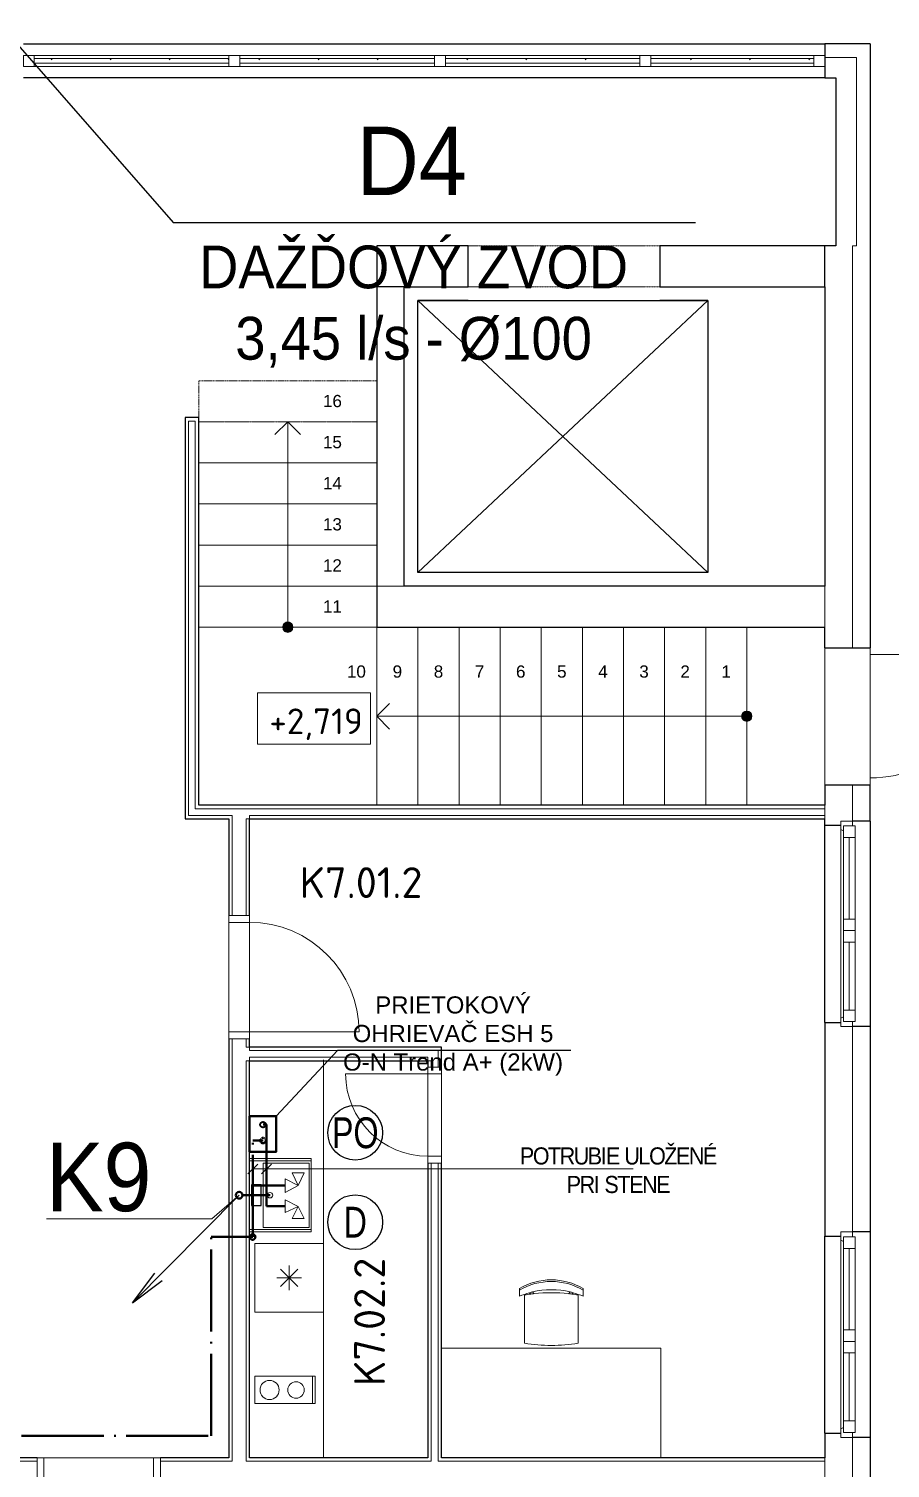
# Model space of a CAD drawing. Header units: millimetres. Extents: x 2377 to 264466, y -28213 to 61616.
# Drawn here: x 59558 to 65844, y 11635 to 22144 of the extents above; entities that cross this region are included whole.
import ezdxf
from ezdxf.enums import TextEntityAlignment as Align
from ezdxf.lldxf.tags import DXFTag

# ---------------------------------------------------------------- set-up
doc = ezdxf.new("R2010")
doc.units = ezdxf.units.MM
for name, pattern in [('ACAD_ISO04W100', [30.5, 24, -3, 0.5, -3]), ('ACAD_ISO05W100', [33, 24, -3, 0, -3, 0, -3]), ('Bodkočiarkovaná 3mm', [5, 3, -1, 0, -1]), ('Nad rovinou rezu _viditeľná hrana_', [6, 3, -1.5, 0, -1.5]), ('Čiark_ s dvoma bodkami 3mm', [6, 3, -1, 0, -1, 0, -1]), ('Čiarkovaná 3mm', [6, 3, -3]), ('Čiarkovaná 3mm_medzera 1_5', [4.5, 3, -1.5])]:
    doc.linetypes.add(name, pattern=pattern)
doc.layers.get('0').update_dxf_attribs({"color": 8})
for name, color, linetype, lineweight in [('01_Plná_0_18mm_čierna', 8, 'Continuous', 9), ('02_Plná_0_35mm_čierna', 8, 'Continuous', 25), ('04_Čiarkovaná_0_18mm', 8, 'Čiarkovaná 3mm', 9), ('10_Skryté hrany', 8, 'Čiarkovaná 3mm_medzera 1_5', 9), ('_Overhead_', 8, 'Nad rovinou rezu _viditeľná hrana_', 9), ('_Thin Lines_', 8, 'Continuous', 20), ('Common Edges', 8, 'Continuous', 20), ('Curtain Panels', 8, 'Continuous', 20), ('Curtain Wall Mullions', 8, 'Continuous', 9), ('Doors', 8, 'Continuous', 20), ('Dvere - nad rovinou rezu', 8, 'Bodkočiarkovaná 3mm', 9), ('Floors', 8, 'Continuous', 20), ('Frame_Mullion', 8, 'Continuous', 20), ('Furniture', 8, 'Continuous', 9), ('Nosing Lines', 8, 'Continuous', 20), ('Outlines', 8, 'Continuous', 20), ('Plan Swing', 8, 'Continuous', 9), ('Plumbing Fixtures', 8, 'Continuous', 9), ('Riser Lines', 8, 'Čiark_ s dvoma bodkami 3mm', 9), ('Room Tags', 8, 'Continuous', 9), ('Spot Elevations', 8, 'Continuous', 9), ('Stair Tread_Riser Numbers', 8, 'Continuous', 9), ('Up Arrows', 8, 'Continuous', 9), ('Walls', 8, 'Continuous', 25), ('Windows', 8, 'Continuous', 20), ('ZTI- BATÉRIE', 6, 'Continuous', 18), ('ZTI- POPIS DIMENZIE', 250, 'Continuous', 18), ('ZTI- POPIS POTRUBIA', 7, 'Continuous', 18), ('ZTI- PRÍVOD STUDENEJ VODY', 5, 'ACAD_ISO04W100', 50), ('ZTI- PRÍVOD TEPLEJ VODY', 1, 'ACAD_ISO05W100', 50), ('ZTI-popis', 7, 'Continuous', 20), ('ZTI-SV', 5, 'ACAD_ISO04W100', 50), ('ZTI_KANAL', 30, 'Continuous', 50), ('ZTI_S_KANAL', 30, 'Continuous', 50)]:
    doc.layers.add(name, color=color, linetype=linetype, lineweight=lineweight)
for name, color, linetype in [('IS_Popisy_úseků_Vodovod', 7, 'SOLID'), ('ZT_SMER STUPANIA', 4, 'Continuous'), ('ZTI_popis Pluvia 150', 7, 'Continuous'), ('ZTI_T_ZARPR', 4, 'Continuous')]:
    doc.layers.add(name, color=color, linetype=linetype)
doc.styles.add('Arial', font='arial.ttf', dxfattribs={"height": 89.296875})
doc.styles.add('HRUBE', font='arial.ttf', dxfattribs={"width": 0.75})
doc.styles.add('ISOCPEUR_2', font='isocpeur.ttf', dxfattribs={"height": 187.5})
doc.styles.add('ISOCPEUR_6', font='isocpeur.ttf', dxfattribs={"height": 225})
doc.styles.add('Popis_ZTI', font='arial.ttf', dxfattribs={"width": 0.9, "height": 125})
doc.styles.add('Simplex', font='simplex.shx', dxfattribs={"width": 0.7})
doc.styles.add('Style-Arial', font='arial.ttf')
tags = doc.linetypes.add('SOLID', pattern=[10, 10, 0]).pattern_tags.tags
tags[6:7] = [DXFTag(74, 4), DXFTag(75, 0), DXFTag(340, '0'), DXFTag(46, 0.0), DXFTag(50, 0.0), DXFTag(44, 0.0), DXFTag(45, 0.0)]
tags[4:5] = [DXFTag(74, 4), DXFTag(75, 0), DXFTag(340, '0'), DXFTag(46, 0.0), DXFTag(50, 0.0), DXFTag(44, 0.0), DXFTag(45, 0.0)]

# ---------------------------------------------------------------- blocks, each defined once
blk = doc.blocks.new('Systémový panel - Panel presklený_ 35mm-4845716-2NP _PRAC_')
at = {"layer": 'Curtain Panels'}
h = blk.add_hatch(dxfattribs=at)
h.set_pattern_fill('FP_9', color=256, style=0, pattern_type=2)
h.set_pattern_definition([(45, (-45322.28, 606.67), (0, 431.0523), [152.4, -152.4]), (45, (-45025.93, 795.25), (0, 431.0523), [76.2, -228.6]), (45, (-45133.7, 903.02), (0, 431.0523), [76.2, -228.6])])
h.paths.add_polyline_path([(710, -17), (710, 17), (-710, 17), (-710, -17), (381, -17)])
for p, q in [((710, 17), (-710, 17)), ((-710, 17), (-710, -17)), ((710, -17), (710, 17)), ((-710, -17), (710, -17))]:
    blk.add_line(p, q, dxfattribs=at)
blk = doc.blocks.new('Rectangular Mullion - CS_Mullion 80x180mm-4845628-2NP _PRAC_')
at = {"layer": 'Curtain Wall Mullions'}
for p, q in [((46032, -567), (44612, -567)), ((46032, -647), (44612, -647))]:
    blk.add_line(p, q, dxfattribs=at)
blk = doc.blocks.new('Rectangular Mullion - CS_Mullion 80x80mm-4845717-2NP _PRAC_')
at = {"layer": 'Curtain Wall Mullions'}
for p, q in [((-80, 40), (0, 40)), ((-80, -40), (-80, 40)), ((0, 40), (0, -40)), ((0, -40), (-80, -40))]:
    blk.add_line(p, q, dxfattribs=at)
blk = doc.blocks.new('Rectangular Mullion - CS_Mullion 80x80mm-4845718-2NP _PRAC_')
at = {"layer": 'Curtain Wall Mullions'}
for p, q in [((0, 40), (-80, 40)), ((-80, 40), (-80, -40)), ((0, -40), (0, 40)), ((-80, -40), (0, -40))]:
    blk.add_line(p, q, dxfattribs=at)
blk = doc.blocks.new('Systémový panel - Panel presklený_ 35mm-V1-2NP _PRAC_')
at = {"layer": 'Curtain Panels'}
h = blk.add_hatch(dxfattribs=at)
h.set_pattern_fill('FP_10', color=256, style=0, pattern_type=2)
h.set_pattern_definition([(45, (-46822.28, 606.67), (0, 431.0523), [152.4, -152.4]), (45, (-46525.93, 795.25), (0, 431.0523), [76.2, -228.6]), (45, (-46633.7, 903.02), (0, 431.0523), [76.2, -228.6])])
h.paths.add_polyline_path([(710, -17), (710, 17), (-710, 17), (-710, -17)])
for p, q in [((710, 17), (-710, 17)), ((-710, 17), (-710, -17)), ((710, -17), (710, 17)), ((-710, -17), (710, -17))]:
    blk.add_line(p, q, dxfattribs=at)
blk = doc.blocks.new('Systémový panel - Panel presklený_ 35mm-V2-2NP _PRAC_')
at = {"layer": 'Curtain Panels'}
h = blk.add_hatch(dxfattribs=at)
h.set_pattern_fill('FP_11', color=256, style=0, pattern_type=2)
h.set_pattern_definition([(45, (-48322.28, 606.67), (0, 431.0523), [152.4, -152.4]), (45, (-48025.93, 795.25), (0, 431.0523), [76.2, -228.6]), (45, (-48133.7, 903.02), (0, 431.0523), [76.2, -228.6])])
h.paths.add_polyline_path([(710, -17), (710, 17), (-710, 17), (-710, -17), (-397, -17)])
for p, q in [((710, 17), (-710, 17)), ((-710, 17), (-710, -17)), ((710, -17), (710, 17)), ((-710, -17), (710, -17))]:
    blk.add_line(p, q, dxfattribs=at)
blk = doc.blocks.new('Systémový panel - Panel presklený_ 35mm-4845719-2NP _PRAC_')
at = {"layer": 'Curtain Panels'}
h = blk.add_hatch(dxfattribs=at)
h.set_pattern_fill('FP_12', color=256, style=0, pattern_type=2)
h.set_pattern_definition([(45, (-49707.28, 606.67), (0, 431.0523), [152.4, -152.4]), (45, (-49410.93, 795.25), (0, 431.0523), [76.2, -228.6]), (45, (-49518.7, 903.02), (0, 431.0523), [76.2, -228.6])])
h.paths.add_polyline_path([(595, -17), (595, 17), (-595, 17), (-595, -17)])
for p, q in [((595, 17), (-595, 17)), ((-595, 17), (-595, -17)), ((595, -17), (595, 17)), ((-595, -17), (595, -17))]:
    blk.add_line(p, q, dxfattribs=at)
blk = doc.blocks.new('Rectangular Mullion - CS_Mullion 80x180mm-4845630-2NP _PRAC_')
at = {"layer": 'Curtain Wall Mullions'}
for p, q in [((50302, -567), (49112, -567)), ((50302, -647), (49112, -647))]:
    blk.add_line(p, q, dxfattribs=at)
blk = doc.blocks.new('Rectangular Mullion - CS_Mullion 80x80mm-4845715-2NP _PRAC_')
at = {"layer": 'Curtain Wall Mullions'}
for p, q in [((-40, 40), (40, 40)), ((-40, -40), (-40, 40)), ((40, 40), (40, -40)), ((40, -40), (-40, -40))]:
    blk.add_line(p, q, dxfattribs=at)
blk = doc.blocks.new('Okno 2-krídlové - 1500X1500-4846441-2NP _PRAC_')
at = {"layer": 'Frame_Mullion'}
for p, q in [((-689, 49), (-750, 49)), ((-750, 49), (-750, -35)), ((-714, -35), (-714, 29)), ((-714, 29), (-679, 29)), ((-679, 29), (-689, 49)), ((689, 49), (-689, 49)), ((-679, 29), (-50, 29)), ((-630, 29), (-630, -55)), ((-134, -55), (-134, 29)), ((679, 29), (-50, 29)), ((-50, 29), (-50, -55)), ((-50, 29), (-50, -55)), ((34, -55), (34, 29)), ((630, 29), (630, -55)), ((689, 49), (679, 29)), ((679, 29), (714, 29)), ((750, 49), (689, 49)), ((714, 29), (714, -35)), ((750, -35), (750, 49)), ((-750, -35), (-714, -35)), ((-714, -55), (-714, -35)), ((-50, -55), (-714, -55)), ((-134, -13), (-630, -13)), ((-50, -55), (714, -55)), ((34, -13), (630, -13)), ((714, -55), (714, -35)), ((714, -35), (750, -35))]:
    blk.add_line(p, q, dxfattribs=at)
at = {"layer": 'Windows'}
for p, q in [((-50, 29), (-679, 29)), ((-50, 29), (679, 29)), ((-50, -55), (-50, 29)), ((-50, -55), (-50, 29)), ((-714, -35), (-714, -55)), ((-714, -55), (-50, -55)), ((714, -55), (-50, -55)), ((714, -35), (714, -55))]:
    blk.add_line(p, q, dxfattribs=at)
blk = doc.blocks.new('Dvere 1-kridlové obložkové plné - 800x1970-4673337-2NP _PRAC_')
at = {"layer": 'Dvere - nad rovinou rezu'}
for p, q in [((-450, 75), (450, 75)), ((-450, -75), (450, -75))]:
    blk.add_line(p, q, dxfattribs=at)
at = {"layer": 'Frame_Mullion'}
for p, q in [((-400, 75), (-450, 75)), ((-450, 75), (-450, -75)), ((-400, -75), (-400, 75)), ((450, 75), (400, 75)), ((400, 75), (400, -75)), ((450, -75), (450, 75)), ((-450, -75), (-400, -75)), ((400, -75), (450, -75))]:
    blk.add_line(p, q, dxfattribs=at)
at = {"layer": 'Plan Swing'}
blk.add_line((400, 75), (400, 875), dxfattribs=at)
blk.add_arc((400, 75), 800, 90, 180, dxfattribs=at)
blk = doc.blocks.new('Dvere 1-kridlové obložkové plné - 600x1970-4666741-2NP _PRAC_')
at = {"layer": 'Dvere - nad rovinou rezu'}
for p, q in [((-350, 50), (350, 50)), ((-350, -50), (350, -50))]:
    blk.add_line(p, q, dxfattribs=at)
at = {"layer": 'Frame_Mullion'}
for p, q in [((-300, 50), (-350, 50)), ((-350, 50), (-350, -50)), ((-300, -50), (-300, 50)), ((350, 50), (300, 50)), ((300, 50), (300, -50)), ((350, -50), (350, 50)), ((-350, -50), (-300, -50)), ((300, -50), (350, -50))]:
    blk.add_line(p, q, dxfattribs=at)
at = {"layer": 'Plan Swing'}
blk.add_line((300, 50), (300, 650), dxfattribs=at)
blk.add_arc((300, 50), 600, 90, 180, dxfattribs=at)
blk = doc.blocks.new('CS_Umyvadlo - CS_Umyvadlo-4710412-2NP _PRAC_')
at = {"layer": 'Plumbing Fixtures'}
for p, q in [((0, 600), (0, 150)), ((18, 600), (18, 150)), ((518, 150), (518, 600)), ((536, 150), (536, 600)), ((33, 165), (33, 500)), ((33, 500), (503, 500)), ((503, 500), (503, 165)), ((0, 150), (18, 150)), ((18, 150), (518, 150)), ((503, 165), (33, 165)), ((518, 150), (536, 150))]:
    blk.add_line(p, q, dxfattribs=at)
for start, end in [(0, 180), (180, 0)]:
    blk.add_arc((268, 450), 20, start, end, dxfattribs=at)
blk = doc.blocks.new('CS_Stol hranaty - CS_Stol hranaty-V9-2NP _PRAC_')
at = {"layer": 'Furniture'}
for p, q in [((0, 0), (0, -800)), ((0, -800), (1600, -800))]:
    blk.add_line(p, q, dxfattribs=at)
blk = doc.blocks.new('CS_Stolicka - Klasická-4868357-2NP _PRAC_')
at = {"layer": 'Furniture'}
for p, q in [((-197, -133), (-197, 218)), ((195, 218), (195, -133)), ((-234, -181), (-234, -124)), ((-160, -150), (-151, -140)), ((-127, -143), (-138, -156)), ((136, -156), (124, -143)), ((149, -140), (158, -150)), ((232, -124), (232, -181))]:
    blk.add_line(p, q, dxfattribs=at)
for centre, radius, start, end in [((-1, -933), 1168, 80.3384, 99.6616), ((-1, 414), 586, 246.5846, 254.2856), ((-1, 228), 460, 239.5587, 300.4413), ((-1, 216), 460, 239.5587, 300.4413), ((-1, 1019), 1169, 260.3489, 262.6332), ((-1, 414), 586, 254.2856, 256.4774), ((-1, 1019), 1169, 262.6332, 263.8276), ((-1, 414), 586, 256.4774, 283.5226), ((-1, 1019), 1169, 263.8276, 276.1724), ((-1, 1019), 1169, 276.1724, 277.3668), ((-1, 414), 586, 283.5226, 285.7144), ((-1, 1019), 1169, 277.3668, 279.6511), ((-1, 414), 586, 285.7144, 293.4154)]:
    blk.add_arc(centre, radius, start, end, dxfattribs=at)
blk = doc.blocks.new('Dvere 1-kridlové obložkové plné - 900x2100-4961961-2NP _PRAC_')
at = {"layer": 'Dvere - nad rovinou rezu'}
for p, q in [((-500, 165), (500, 165)), ((-500, -165), (500, -165))]:
    blk.add_line(p, q, dxfattribs=at)
at = {"layer": 'Plan Swing'}
blk.add_line((450, -165), (450, -1065), dxfattribs=at)
blk.add_arc((450, -165), 900, 180, 270, dxfattribs=at)
blk = doc.blocks.new('Spot Elevations - Vyskova kota v podoryse-64578-2NP _PRAC_')
at = {"layer": 'Spot Elevations'}
for p, q in [((-5.5, 0), (-5.5, 5)), ((-5.5, 5), (5.5, 5)), ((5.5, 5), (5.5, 0)), ((5.5, 0), (-5.5, 0))]:
    blk.add_line(p, q, dxfattribs=at)
blk = doc.blocks.new('2NP podklad')
at = {"layer": 'Up Arrows'}
h = blk.add_hatch(color=252, dxfattribs=at)
edge = h.paths.add_edge_path()
edge.add_arc((61448, 17775), 37.5, 0, 360)
for points in [[(61448, 17737), (61468, 17743), (61482, 17759), (61485, 17780), (61476, 17799), (61458, 17811), (61437, 17811), (61419, 17799), (61411, 17780), (61414, 17759), (61427, 17743)], [(64792, 17088), (64813, 17091), (64829, 17104), (64835, 17125), (64829, 17145), (64813, 17159), (64792, 17162), (64773, 17153), (64762, 17135), (64762, 17114), (64773, 17096)]]:
    blk.add_hatch(color=252, dxfattribs=at).paths.add_polyline_path(points)
h = blk.add_hatch(color=252, dxfattribs=at)
edge = h.paths.add_edge_path()
edge.add_arc((64798, 17125), 37.5, 0, 360)
at = {"layer": '01_Plná_0_18mm_čierna', "color": 252}
for p, q in [((61208, 13275), (61708, 13275)), ((61208, 12775), (61208, 13275)), ((61708, 13275), (61708, 12775)), ((61521, 13089), (61394, 12962)), ((61521, 12962), (61394, 13089)), ((61458, 13115), (61458, 12935)), ((61548, 13025), (61368, 13025)), ((61708, 12775), (61208, 12775)), ((61648, 12306), (61208, 12306)), ((61208, 12306), (61208, 12106)), ((61628, 12306), (61628, 12106)), ((61648, 12106), (61648, 12306)), ((61208, 12106), (61648, 12106))]:
    blk.add_line(p, q, dxfattribs=at)
for centre, radius in [((61315, 12206), 70), ((61508, 12206), 60)]:
    blk.add_circle(centre, radius, dxfattribs=at)
at = {"layer": '02_Plná_0_35mm_čierna', "color": 252}
for p, q in [((62764, 20160), (62398, 20160)), ((62398, 20160), (64514, 20160)), ((62398, 18175), (62398, 20160)), ((64514, 18175), (62398, 20160)), ((62398, 18175), (64514, 20160)), ((64514, 20160), (64164, 20160)), ((64514, 20160), (64514, 18175)), ((64514, 18175), (62398, 18175))]:
    blk.add_line(p, q, dxfattribs=at)
at = {"layer": '04_Čiarkovaná_0_18mm', "color": 252}
for p, q in [((60798, 19575), (62098, 19575)), ((60798, 19275), (60798, 19575)), ((62098, 19275), (62098, 19575)), ((60798, 18975), (60798, 19275)), ((60798, 19275), (62098, 19275)), ((62098, 18975), (62098, 19275)), ((60798, 18675), (60798, 18975)), ((62098, 18675), (62098, 18975)), ((60798, 18375), (60798, 18675)), ((62098, 18375), (62098, 18675)), ((60798, 18075), (60798, 18375)), ((62098, 18075), (62098, 18375)), ((60798, 17775), (60798, 18075)), ((62098, 17775), (62098, 18075))]:
    blk.add_line(p, q, dxfattribs=at)
at = {"layer": '10_Skryté hrany', "color": 252}
for p, q in [((60798, 17775), (62014, 17775)), ((65368, 16450), (65368, 16360)), ((65698, 14775), (65698, 13275)), ((65698, 11775), (65698, 10575))]:
    blk.add_line(p, q, dxfattribs=at)
at = {"layer": '_Overhead_', "color": 252}
for p, q in [((62764, 20560), (64164, 20560)), ((62764, 20260), (64164, 20260))]:
    blk.add_line(p, q, dxfattribs=at)
at = {"layer": '_Thin Lines_', "color": 252}
blk.add_line((61708, 11710), (61708, 14616), dxfattribs=at)
at = {"layer": 'Common Edges', "color": 252}
for p, q in [((65368, 21935), (65598, 21935)), ((65598, 20560), (65598, 21935)), ((65568, 20560), (65598, 20560)), ((65568, 17625), (65568, 20560)), ((60773, 19280), (60723, 19280)), ((60723, 19280), (60723, 16400)), ((60773, 19280), (60773, 16450)), ((62098, 18075), (62298, 18075)), ((65368, 17775), (65368, 18075)), ((65568, 16360), (65568, 16625)), ((60723, 16400), (61043, 16400)), ((65368, 16450), (60773, 16450)), ((61043, 15670), (61043, 16400)), ((61168, 16375), (61168, 16400)), ((61168, 16400), (65368, 16400)), ((65368, 16375), (65368, 16475)), ((61143, 15670), (61143, 16375)), ((61168, 16375), (61143, 16375)), ((65568, 13360), (65568, 14860)), ((61043, 11685), (61043, 14770)), ((61143, 14710), (61143, 14770)), ((61168, 14710), (61143, 14710)), ((61143, 11685), (61143, 14610)), ((61143, 14610), (61168, 14610)), ((61168, 14710), (61168, 14685)), ((62545, 14685), (61168, 14685)), ((61168, 14635), (62470, 14635)), ((61168, 14635), (61168, 14610)), ((62470, 14635), (62470, 14610)), ((62495, 14610), (62470, 14610)), ((62495, 14610), (62495, 14563)), ((62545, 14563), (62545, 14685)), ((62495, 11697), (62495, 13863)), ((62545, 11685), (62545, 13863)), ((65568, 10660), (65568, 11860)), ((59618, 11685), (57738, 11685)), ((61043, 11685), (60518, 11685)), ((61143, 11685), (62470, 11685)), ((62495, 11685), (62470, 11685)), ((62495, 11697), (62495, 11685)), ((65368, 11685), (62545, 11685)), ((65368, 11560), (65368, 11710))]:
    blk.add_line(p, q, dxfattribs=at)
at = {"layer": 'Floors', "color": 252}
blk.add_line((65698, 16625), (65698, 17625), dxfattribs=at)
at = {"layer": 'Nosing Lines', "color": 252}
for p, q in [((60798, 18975), (62098, 18975)), ((60798, 18675), (62098, 18675)), ((60798, 18375), (62098, 18375)), ((60798, 18075), (62098, 18075)), ((62098, 16475), (62098, 17775)), ((62398, 16475), (62398, 17775)), ((62698, 16475), (62698, 17775)), ((62998, 16475), (62998, 17775)), ((63298, 16475), (63298, 17775)), ((63598, 16475), (63598, 17775)), ((63898, 16475), (63898, 17775)), ((64198, 16475), (64198, 17775)), ((64498, 16475), (64498, 17775))]:
    blk.add_line(p, q, dxfattribs=at)
at = {"layer": 'Outlines', "color": 252}
for p, q in [((60798, 17775), (62098, 17775)), ((62098, 16475), (62098, 17775)), ((64798, 16475), (64798, 17775))]:
    blk.add_line(p, q, dxfattribs=at)
at = {"layer": 'Riser Lines', "color": 252}
for p, q in [((60798, 19275), (62098, 19275)), ((60798, 18975), (62098, 18975)), ((60798, 18675), (62098, 18675)), ((60798, 18375), (62098, 18375)), ((60798, 18075), (62098, 18075)), ((60798, 17775), (62098, 17775)), ((62098, 16475), (62098, 17775)), ((62398, 16475), (62398, 17775)), ((62698, 16475), (62698, 17775)), ((62998, 16475), (62998, 17775)), ((63298, 16475), (63298, 17775)), ((63598, 16475), (63598, 17775)), ((63898, 16475), (63898, 17775)), ((64198, 16475), (64198, 17775)), ((64498, 16475), (64498, 17775)), ((64798, 16475), (64798, 17775))]:
    blk.add_line(p, q, dxfattribs=at)
at = {"layer": 'Spot Elevations', "color": 252}
blk.add_line((61631, 16922), (61639, 16922), dxfattribs=at)
at = {"layer": 'Up Arrows', "color": 252}
for p, q in [((61448, 19275), (61354, 19181)), ((61448, 18975), (61448, 19275)), ((61448, 19275), (61541, 19181)), ((61448, 18675), (61448, 18975)), ((61448, 18375), (61448, 18675)), ((61448, 18075), (61448, 18375)), ((61448, 17775), (61448, 18075)), ((61419, 17799), (61411, 17780)), ((61411, 17780), (61414, 17759)), ((61437, 17811), (61419, 17799)), ((61458, 17811), (61437, 17811)), ((61476, 17799), (61458, 17811)), ((61485, 17780), (61476, 17799)), ((61482, 17759), (61485, 17780)), ((61414, 17759), (61427, 17743)), ((61427, 17743), (61448, 17737)), ((61448, 17737), (61468, 17743)), ((61468, 17743), (61482, 17759)), ((62098, 17125), (62191, 17218)), ((64773, 17153), (64762, 17135)), ((64762, 17135), (64762, 17114)), ((64792, 17162), (64773, 17153)), ((64813, 17159), (64792, 17162)), ((64829, 17145), (64813, 17159)), ((64835, 17125), (64829, 17145)), ((62398, 17125), (62098, 17125)), ((62098, 17125), (62191, 17031)), ((62698, 17125), (62398, 17125)), ((62998, 17125), (62698, 17125)), ((63298, 17125), (62998, 17125)), ((63598, 17125), (63298, 17125)), ((63898, 17125), (63598, 17125)), ((64198, 17125), (63898, 17125)), ((64498, 17125), (64198, 17125)), ((64798, 17125), (64498, 17125)), ((64762, 17114), (64773, 17096)), ((64773, 17096), (64792, 17088)), ((64792, 17088), (64813, 17091)), ((64813, 17091), (64829, 17104)), ((64829, 17104), (64835, 17125))]:
    blk.add_line(p, q, dxfattribs=at)
for centre in [(61448, 17775), (64798, 17125)]:
    blk.add_circle(centre, 37.5, dxfattribs=at)
at = {"layer": 'Walls', "color": 252}
for p, q in [((59518, 22035), (65368, 22035)), ((65698, 22035), (65368, 22035)), ((65368, 22035), (65368, 21785)), ((65698, 22035), (65698, 17625)), ((65368, 21785), (59518, 21785)), ((65368, 21785), (65448, 21785)), ((65448, 21785), (65448, 20560)), ((62764, 20560), (62098, 20560)), ((62098, 20560), (62098, 17775)), ((62764, 20260), (62764, 20560)), ((65448, 20560), (64164, 20560)), ((64164, 20560), (64164, 20260)), ((65368, 20260), (65368, 20560)), ((62298, 20260), (62098, 20260)), ((62298, 20260), (62764, 20260)), ((62298, 18075), (62298, 20260)), ((64164, 20260), (65368, 20260)), ((65368, 20260), (65368, 18075)), ((60698, 19305), (60698, 16375)), ((60798, 19305), (60698, 19305)), ((60798, 16475), (60798, 19305)), ((65368, 18075), (62298, 18075)), ((62098, 17775), (65368, 17775)), ((65368, 17625), (65368, 17775)), ((65368, 17625), (65698, 17625)), ((65368, 16625), (65368, 16475)), ((65368, 16625), (65698, 16625)), ((65698, 16360), (65698, 16625)), ((65368, 16475), (60798, 16475)), ((60698, 16375), (61018, 16375)), ((61018, 16375), (61018, 15670)), ((61168, 15670), (61168, 16375)), ((61168, 16375), (65368, 16375)), ((65368, 16330), (65368, 16375)), ((65368, 14890), (65368, 16330)), ((65368, 16330), (65484, 16330)), ((65698, 16360), (65568, 16360)), ((65698, 16360), (65698, 14860)), ((65368, 14890), (65368, 13330)), ((65368, 14890), (65484, 14890)), ((65698, 14860), (65568, 14860)), ((65698, 14860), (65698, 13360)), ((61018, 14770), (61018, 11710)), ((61168, 14710), (61168, 14770)), ((62570, 14710), (61168, 14710)), ((61168, 14610), (62470, 14610)), ((61168, 11710), (61168, 14610)), ((62470, 14610), (62470, 14563)), ((62570, 14563), (62570, 14710)), ((62470, 13863), (62470, 11710)), ((62570, 11710), (62570, 13863)), ((65698, 13360), (65568, 13360)), ((65698, 13360), (65698, 11860)), ((65368, 11890), (65368, 13330)), ((65368, 13330), (65484, 13330)), ((65368, 11890), (65368, 11710)), ((65368, 11890), (65484, 11890)), ((65698, 11860), (65568, 11860)), ((65698, 11860), (65698, 10660)), ((59618, 11710), (57738, 11710)), ((61018, 11710), (60518, 11710)), ((62470, 11710), (61168, 11710)), ((65368, 11710), (62570, 11710))]:
    blk.add_line(p, q, dxfattribs=at)
at = {"layer": 'Curtain Panels', "color": 252}
for name, p in [('Systémový panel - Panel presklený_ 35mm-4845716-2NP _PRAC_', (60308, 21910)), ('Systémový panel - Panel presklený_ 35mm-V1-2NP _PRAC_', (61808, 21910)), ('Systémový panel - Panel presklený_ 35mm-V2-2NP _PRAC_', (63308, 21910)), ('Systémový panel - Panel presklený_ 35mm-4845719-2NP _PRAC_', (64693, 21910))]:
    blk.add_blockref(name, p, dxfattribs=at)
at = {"layer": 'Curtain Wall Mullions', "color": 252, "rotation": 180}
blk.add_blockref('Rectangular Mullion - CS_Mullion 80x80mm-4845718-2NP _PRAC_', (59518, 21910), dxfattribs=at)
at = {"layer": 'Curtain Wall Mullions', "color": 252}
for name, p in [('Rectangular Mullion - CS_Mullion 80x180mm-4845628-2NP _PRAC_', (14985, 22516)), ('Rectangular Mullion - CS_Mullion 80x180mm-4845628-2NP _PRAC_', (16485, 22516)), ('Rectangular Mullion - CS_Mullion 80x180mm-4845628-2NP _PRAC_', (17985, 22516)), ('Rectangular Mullion - CS_Mullion 80x180mm-4845630-2NP _PRAC_', (14985, 22516))]:
    blk.add_blockref(name, p, dxfattribs=at)
at = {"layer": 'Curtain Wall Mullions', "color": 252, "extrusion": (0, 0, -1), "rotation": 180}
for name, p in [('Rectangular Mullion - CS_Mullion 80x80mm-4845715-2NP _PRAC_', (-61058, 21910)), ('Rectangular Mullion - CS_Mullion 80x80mm-4845715-2NP _PRAC_', (-62558, 21910)), ('Rectangular Mullion - CS_Mullion 80x80mm-4845715-2NP _PRAC_', (-64058, 21910)), ('Rectangular Mullion - CS_Mullion 80x80mm-4845717-2NP _PRAC_', (-65368, 21910))]:
    blk.add_blockref(name, p, dxfattribs=at)
at = {"layer": 'Doors', "color": 252, "rotation": 90}
blk.add_blockref('Dvere 1-kridlové obložkové plné - 900x2100-4961961-2NP _PRAC_', (65533, 17125), dxfattribs=at)
at = {"layer": 'Frame_Mullion', "color": 252}
for name, p, rotation in [('Dvere 1-kridlové obložkové plné - 800x1970-4673337-2NP _PRAC_', (61093, 15220), 270), ('Dvere 1-kridlové obložkové plné - 600x1970-4666741-2NP _PRAC_', (62520, 14213), 90), ('Dvere 1-kridlové obložkové plné - 800x1970-4673337-2NP _PRAC_', (60068, 11635), 180)]:
    blk.add_blockref(name, p, dxfattribs=dict(at, rotation=rotation))
at = {"layer": 'Furniture', "color": 252, "rotation": 180}
for name, p in [('CS_Stolicka - Klasická-4868357-2NP _PRAC_', (63370, 12766)), ('CS_Stol hranaty - CS_Stol hranaty-V9-2NP _PRAC_', (64170, 11710))]:
    blk.add_blockref(name, p, dxfattribs=at)
at = {"layer": 'Plumbing Fixtures', "color": 252, "rotation": 90}
blk.add_blockref('CS_Umyvadlo - CS_Umyvadlo-4710412-2NP _PRAC_', (61768, 13360), dxfattribs=at)
at = {"layer": 'Spot Elevations', "color": 252, "extrusion": (0, 0, -1), "xscale": 74.99999999999996, "yscale": 74.99999999999996, "zscale": 74.99999999999996}
blk.add_blockref('Spot Elevations - Vyskova kota v podoryse-64578-2NP _PRAC_', (-61639, 16922), dxfattribs=at)
at = {"layer": 'Windows', "color": 252, "rotation": 90}
for p in [(65533, 15610), (65533, 12610)]:
    blk.add_blockref('Okno 2-krídlové - 1500X1500-4846441-2NP _PRAC_', p, dxfattribs=at)
at = {"layer": 'Room Tags', "color": 252, "insert": (61534, 16023), "char_height": 225, "width": 1064.24, "attachment_point": 1, "style": 'ISOCPEUR_6'}
blk.add_mtext('K7.01.2', dxfattribs=at)
at = {"layer": 'Room Tags', "color": 252, "insert": (61932, 12234), "char_height": 225, "width": 1118.35, "attachment_point": 1, "rotation": 90, "style": 'ISOCPEUR_6'}
blk.add_mtext('K7.02.2', dxfattribs=at)
at = {"layer": 'Spot Elevations', "color": 252, "insert": (61313, 17182), "char_height": 187.5, "width": 817.9, "attachment_point": 1, "line_spacing_factor": 1.149209, "style": 'ISOCPEUR_2'}
blk.add_mtext('+2,719', dxfattribs=at)
at = {"layer": 'Stair Tread_Riser Numbers', "color": 252, "char_height": 89.3, "attachment_point": 1, "line_spacing_factor": 0.941778, "style": 'Arial'}
for s, insert, width in [('16', (61704, 19471), 164.83), ('15', (61704, 19171), 164.83), ('14', (61704, 18871), 164.83), ('13', (61704, 18571), 164.83), ('12', (61704, 18271), 164.83), ('11', (61704, 17971), 164.83), ('10', (61879, 17496), 164.83), ('\\fArial|b0|i0|c238|p34|;9', (62213, 17496), 82.42), ('\\fArial|b0|i0|c238|p34|;8', (62513, 17496), 82.42), ('\\fArial|b0|i0|c238|p34|;7', (62813, 17496), 82.42), ('\\fArial|b0|i0|c238|p34|;6', (63113, 17496), 82.42), ('\\fArial|b0|i0|c238|p34|;5', (63413, 17496), 82.42), ('\\fArial|b0|i0|c238|p34|;4', (63713, 17496), 82.42), ('\\fArial|b0|i0|c238|p34|;3', (64013, 17496), 82.42), ('\\fArial|b0|i0|c238|p34|;2', (64313, 17496), 82.42), ('\\fArial|b0|i0|c238|p34|;1', (64613, 17496), 82.42)]:
    blk.add_mtext(s, dxfattribs=dict(at, insert=insert, width=width))
blk = doc.blocks.new('KBKKB')
at = {"layer": 'ZTI- BATÉRIE', "color": 6, "lineweight": 18, "elevation": 0}
for points in [[(-160049, -39313), (-160049, -39401), (-159961, -39357), (-160049, -39313)], [(-160005, -39451), (-159911, -39451), (-159961, -39357), (-160005, -39451)]]:
    blk.add_lwpolyline(points, dxfattribs=at)
at = {"layer": 'ZTI- BATÉRIE', "color": 6, "lineweight": 18}
for points in [[(-159758, -39451), (-159858, -39451), (-159808, -39357), (-159758, -39451)], [(-159714, -39313), (-159714, -39401), (-159808, -39357), (-159714, -39313)]]:
    blk.add_lwpolyline(points, dxfattribs=at)
blk = doc.blocks.new('asasdasdasd')
at = {"layer": 'ZT_SMER STUPANIA', "color": 30, "linetype": 'Continuous'}
blk.add_line((26683, 6886), (25904, 6099), dxfattribs=at)
at = {"layer": 'ZT_SMER STUPANIA', "color": 30, "linetype": 'Continuous', "lineweight": 30}
for q in [(26067, 6317), (26121, 6264)]:
    blk.add_line((25904, 6099), q, dxfattribs=at)

msp = doc.modelspace()

# ---------------------------------------------------------------- block references
at = {"color": 0}
msp.add_blockref('2NP podklad', (0, 0), dxfattribs=at)

# ---------------------------------------------------------------- next in the draw order: linework, layer by layer
at = {"color": 6, "ltscale": 20}
for p, q in [((61253, 13703), (61183, 13703)), ((61183, 13703), (61183, 13553)), ((61253, 13553), (61253, 13703)), ((61183, 13553), (61253, 13553))]:
    msp.add_line(p, q, dxfattribs=at)
at = {"color": 7, "lineweight": 18, "transparency": 33554687}
for p, q in [((60893, 13455), (61093, 13628)), ((59686, 13455), (60893, 13455))]:
    msp.add_line(p, q, dxfattribs=at)
at = {"color": 0}
msp.add_lwpolyline([(63514, 14684), (61810, 14684), (61364, 14206)], dxfattribs=at)
at = {"layer": 'ZTI- POPIS DIMENZIE', "ltscale": 2.5, "transparency": 33554687}
for points in [[(61157, 13784), (61228, 13855)], [(61257, 13784), (61328, 13855)]]:
    msp.add_lwpolyline(points, dxfattribs=at)
at = {"layer": 'ZTI- POPIS POTRUBIA', "ltscale": 10, "transparency": 33554687}
msp.add_line((63968, 13820), (61193, 13820), dxfattribs=at)
at = {"layer": 'ZTI- PRÍVOD STUDENEJ VODY', "ltscale": 25}
msp.add_lwpolyline([(30530, 11870), (60889, 11870), (60889, 13323), (61193, 13323), (61193, 14027), (61267, 14027)], dxfattribs=at)
at = {"layer": 'ZTI- PRÍVOD STUDENEJ VODY', "ltscale": 25, "elevation": 0}
msp.add_lwpolyline([(61429, 13698), (61193, 13698)], dxfattribs=at)
at = {"layer": 'ZTI- PRÍVOD STUDENEJ VODY', "ltscale": 25}
msp.add_circle((61191, 13323), 20, dxfattribs=at)
at = {"layer": 'ZTI- PRÍVOD TEPLEJ VODY', "ltscale": 25}
for points in [[(61293, 13548), (61293, 14143), (61267, 14143)], [(61293, 13548), (61429, 13548)]]:
    msp.add_lwpolyline(points, dxfattribs=at)
at = {"layer": 'ZTI-SV', "color": 7, "linetype": 'Continuous'}
msp.add_lwpolyline([(61168, 14206), (61364, 14206), (61364, 13945), (61168, 13945)], close=True, dxfattribs=at)
at = {"layer": 'ZTI-SV', "color": 1, "lineweight": 40, "ltscale": 1000}
msp.add_circle((61267, 14143), 20, dxfattribs=at)
at = {"layer": 'ZTI-SV', "color": 5, "lineweight": 50, "ltscale": 0.02}
msp.add_circle((61267, 14027), 20, dxfattribs=at)
at = {"layer": 'ZTI_KANAL'}
msp.add_line((61118, 13628), (61318, 13628), dxfattribs=at)
at = {"layer": 'ZTI_popis Pluvia 150', "color": 250, "ltscale": 20}
for p, q in [((59375, 22144), (60612, 20730)), ((60612, 20730), (64423, 20730))]:
    msp.add_line(p, q, dxfattribs=at)
at = {"layer": 'ZTI_S_KANAL', "color": 30, "ltscale": 50}
msp.add_circle((61093, 13628), 25, dxfattribs=at)
at = {"layer": 'ZTI_T_ZARPR', "color": 4, "linetype": 'Continuous'}
for centre in [(61940, 14084), (61940, 13431)]:
    msp.add_circle(centre, 200, dxfattribs=at)

# ---------------------------------------------------------------- next in the draw order: block references
at = {"layer": 'ZTI- BATÉRIE', "xscale": -1, "rotation": 270}
msp.add_blockref('KBKKB', (100880, 173506, 0), dxfattribs=at)
at = {"layer": 'ZTI- PRÍVOD STUDENEJ VODY'}
msp.add_blockref('asasdasdasd', (34410, 6742), dxfattribs=at)

# ---------------------------------------------------------------- next in the draw order: texts
at = {"color": 7, "lineweight": 35, "insert": (62654, 14790), "char_height": 125, "width": 1747.08, "attachment_point": 5, "rotation": 0.0136, "style": 'Arial'}
msp.add_mtext('PRIETOKOVÝ OHRIEVAČ ESH 5 O-N Trend A+ (2kW)', dxfattribs=at)
at = {"layer": 'IS_Popisy_úseků_Vodovod', "ltscale": 10, "insert": (63430, 13504), "char_height": 500, "width": 3746.13, "attachment_point": 9, "style": 'Style-Arial'}
msp.add_mtext('\\pxql;{\\W0.9;K9}', dxfattribs=at)
at = {"layer": 'ZTI- POPIS POTRUBIA', "ltscale": 10, "transparency": 33554687, "insert": (63122, 13642), "char_height": 125, "attachment_point": 7, "style": 'Popis_ZTI'}
msp.add_mtext('\\pxqc;{\\T0.9;POTRUBIE ULOŽENÉ \\PPRI STENE}', dxfattribs=at)
at = {"layer": 'ZTI-popis', "color": 7, "ltscale": 0.04, "attachment_point": 5, "style": 'Simplex'}
for s, insert, char_height, width, rotation in [('{\\fArial|b0|i0|c238|p34;\\W0.9;D4}', (62352, 21180), 500, 2813.09, 359.9628), ('\\pxi1.36829,qc;{\\fArial|b0|i0|c238|p34;\\W0.90909;\\C250;DAŽĎOVÝ ZVOD \\P3,45 l/s - %%C100}', (62152, 20116), 312.5, 11837.47, 0.0013)]:
    msp.add_mtext(s, dxfattribs=dict(at, insert=insert, char_height=char_height, width=width, rotation=rotation))
at = {"layer": 'ZTI_T_ZARPR', "color": 4, "linetype": 'Continuous', "style": 'HRUBE', "width": 0.75}
for s, p in [('PO', (61940, 14084)), ('D', (61940, 13431))]:
    msp.add_text(s, height=225, dxfattribs=at).set_placement(p, align=Align.MIDDLE_CENTER)

doc.saveas('drawing.dxf')
